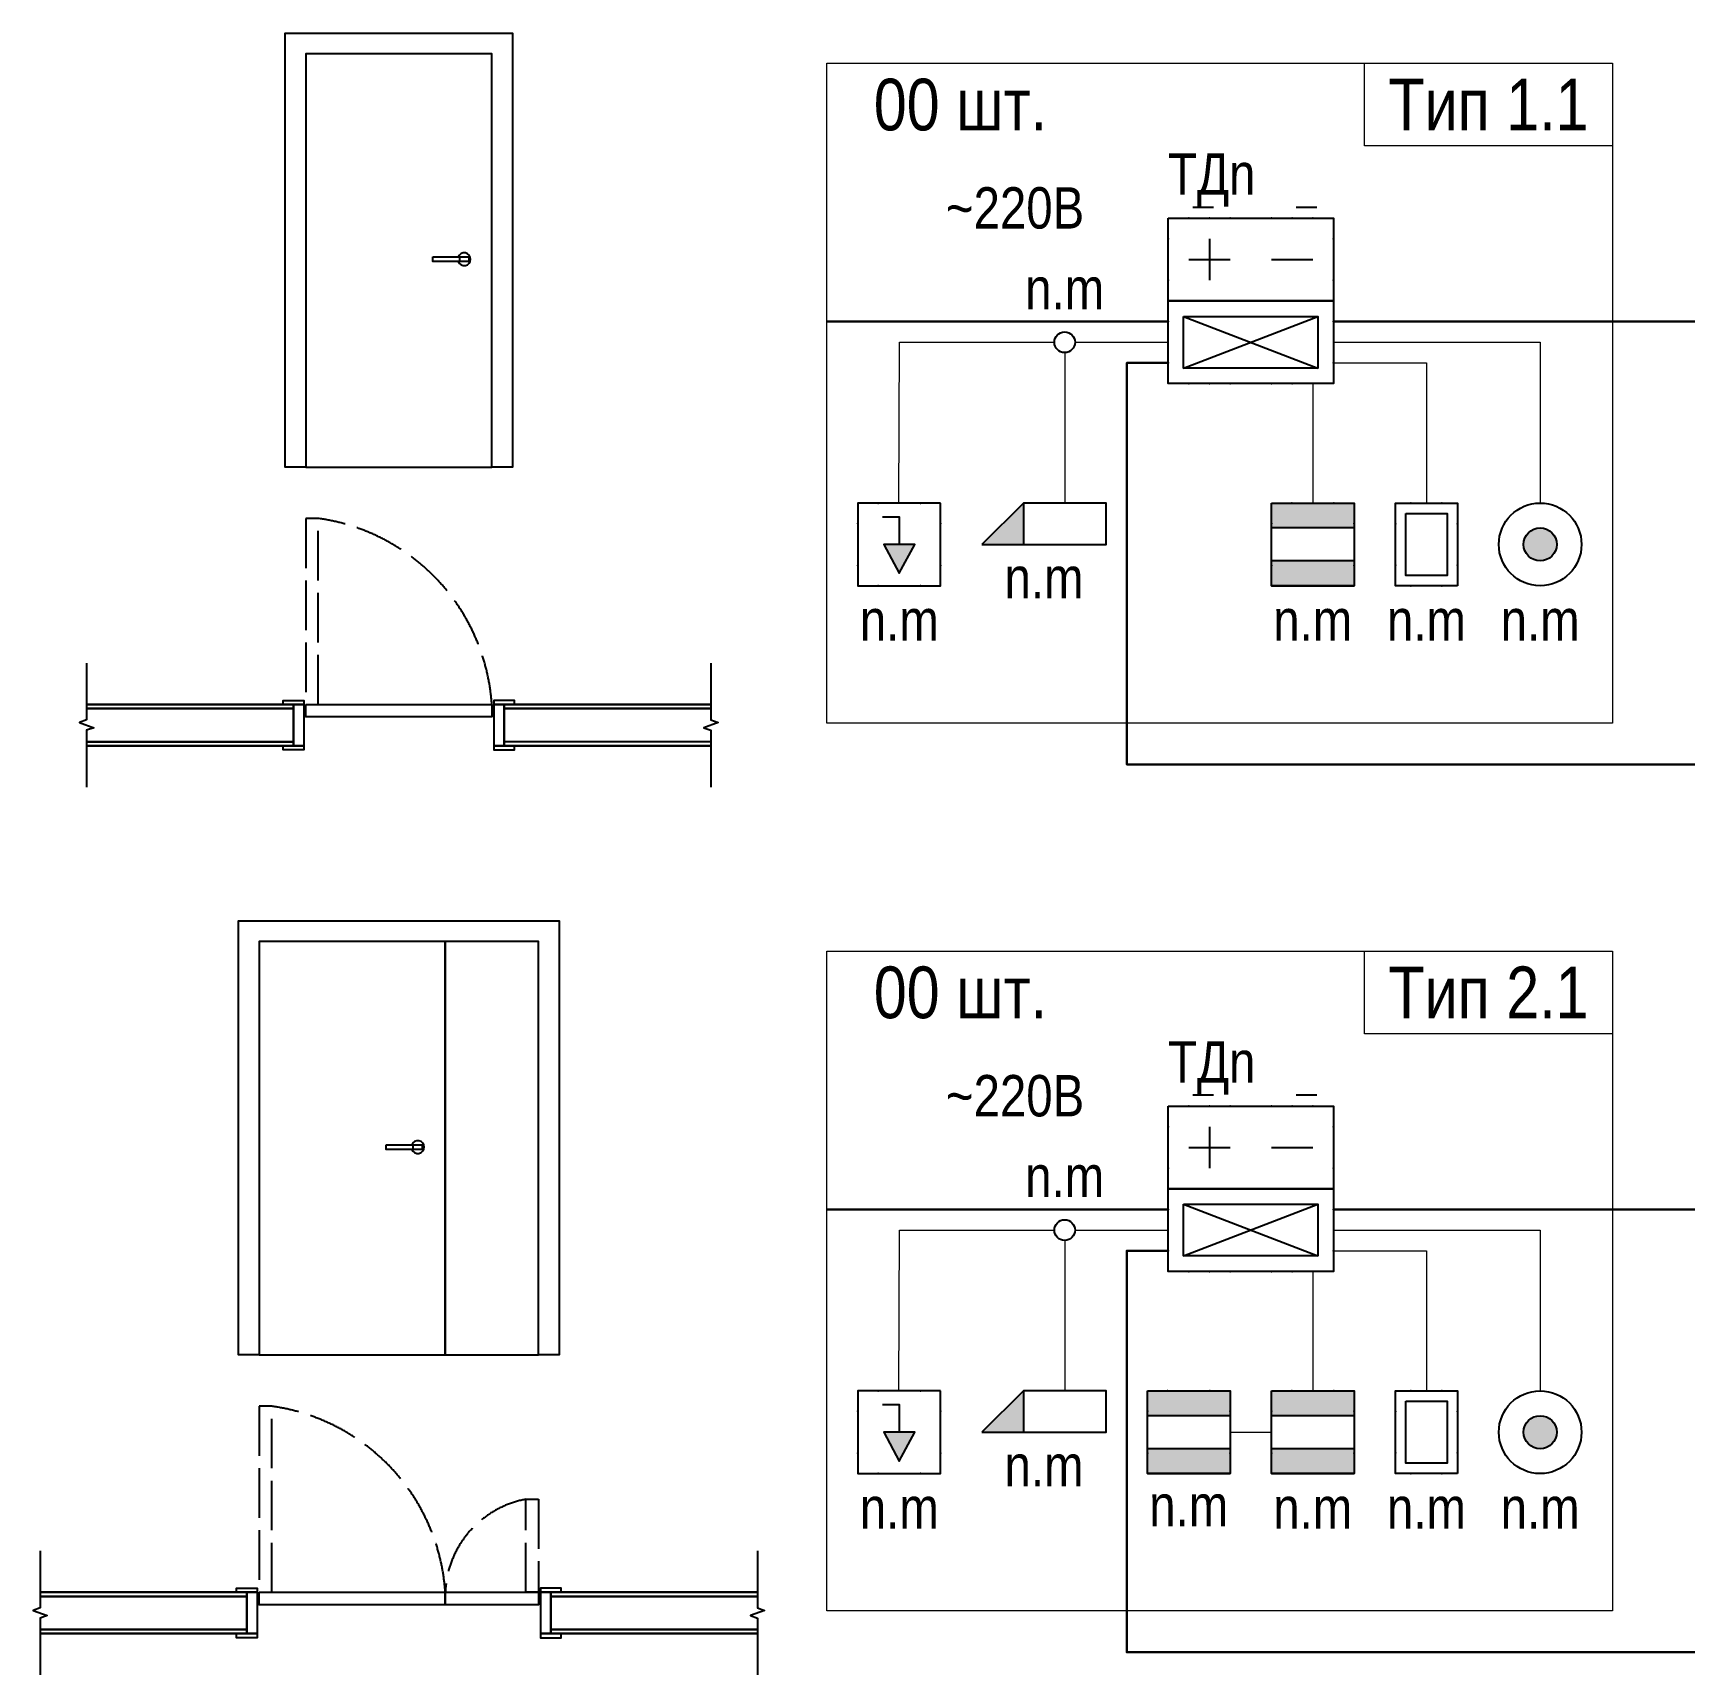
# Model space of a CAD drawing. Header units: millimetres. Extents: x -21000 to 351902, y -261781 to 19312.
# Drawn here: x 43342 to 51333, y -41392 to -33448 of the extents above; entities that cross this region are included whole.
import ezdxf
from ezdxf.enums import TextEntityAlignment as Align

# ---------------------------------------------------------------- set-up
doc = ezdxf.new("R2010")
doc.units = ezdxf.units.MM
doc.header["$MEASUREMENT"] = 0
doc.set_wipeout_variables(frame=1)
doc.linetypes.add('КАБЧЭ', pattern=[15, 12, -3])
for name, color, linetype in [('_АТ-Имя', 7, 'Continuous'), ('_АТ-Спецификация', 7, 'Continuous'), ('_БЛ-Заливка', 7, 'Continuous'), ('_БЛ-Маска', 250, 'Continuous'), ('_БЛ_Заливка', 7, 'Continuous'), ('_КД', 84, 'Continuous'), ('_ЭП', 14, 'Continuous')]:
    doc.layers.add(name, color=color, linetype=linetype)
doc.layers.add('_АТ-Примечания', color=250, linetype='Continuous', plot=False)
doc.layers.add('_Блоки', color=252, linetype='Continuous', lineweight=18)
doc.layers.add('_Текст', color=7, linetype='Continuous', lineweight=0)
doc.styles.add('ArialN-250', font='ARIALN.TTF', dxfattribs={"height": 250})
doc.styles.add('AT-Шрифт', font='ARIALN.TTF', dxfattribs={"height": 250})
doc.linetypes.add('_Л00', pattern='A,30,[1,Sht1.shx,S=1.1,R=0,X=0,Y=0],2.5', length=32.5)

# ---------------------------------------------------------------- blocks, each defined once
blk = doc.blocks.new('gh.f_door_900')
at = {"color": 250}
blk.add_lwpolyline([(-450, 0), (-550, 0), (-550, 2100), (550, 2100), (550, 0), (450, 0)], dxfattribs=at)
for points in [[(-450, 0), (450, 0), (450, 2000), (-450, 2000)], [(164, 1016.9), (338.2, 1016.9), (338.2, 994.3), (164, 994.3)], [(338.2, 994.3), (294.7, 994.3), (294.7, 1016.9), (338.2, 1016.9)]]:
    blk.add_lwpolyline(points, close=True, dxfattribs=at)
blk.add_arc((316.5, 1005.6), 30.9, 201.50826, 158.49174, dxfattribs=at)
blk = doc.blocks.new('gh.f_door_900-450')
at = {"color": 250}
blk.add_lwpolyline([(-675, 0), (-775, 0), (-775, 2100), (775, 2100), (775, 0), (675, 0)], dxfattribs=at)
for points in [[(-675, 0), (225, 0), (225, 2000), (-675, 2000)], [(225, 0), (675, 0), (675, 2000), (225, 2000)], [(-61, 1016.9), (113.2, 1016.9), (113.2, 994.3), (-61, 994.3)], [(113.2, 994.3), (69.7, 994.3), (69.7, 1016.9), (113.2, 1016.9)]]:
    blk.add_lwpolyline(points, close=True, dxfattribs=at)
blk.add_arc((91.5, 1005.6), 30.9, 201.50826, 158.49174, dxfattribs=at)
blk = doc.blocks.new('gh.t_door_900')
at = {"color": 251, "linetype": 'КАБЧЭ', "ltscale": 20}
blk.add_lwpolyline([(-390, 60), (-390, 960), (-450, 960), (-450, 60)], close=True, dxfattribs=at)
at = {"color": 250, "ltscale": 100}
for points in [[(-560, 60), (-560, 80), (-460, 80), (-460, -160), (-560, -160), (-560, -140), (-460, -140), (-510, -140), (-510, 60), (-460, 60), (-560, 60)], [(560, 60), (560, 80), (460, 80), (460, -160), (560, -160), (560, -140), (460, -140), (510, -140), (510, 60), (460, 60), (560, 60)]]:
    blk.add_lwpolyline(points, dxfattribs=at)
at = {"color": 250}
blk.add_lwpolyline([(-450, 60), (450, 60), (450, 0), (-450, 0)], close=True, dxfattribs=at)
at = {"color": 251, "linetype": 'КАБЧЭ', "ltscale": 20}
blk.add_arc((-522.2, -5.4), 974.4, 3.84805, 82.20208, dxfattribs=at)
blk = doc.blocks.new('gh.t_door_900-450')
at = {"color": 251, "linetype": 'КАБЧЭ', "ltscale": 20}
for points in [[(-615, 60), (-615, 960), (-675, 960), (-675, 60)], [(675, 510), (675, 60), (615, 60), (615, 510)]]:
    blk.add_lwpolyline(points, close=True, dxfattribs=at)
at = {"color": 250, "ltscale": 100}
for points in [[(-785, 60), (-785, 80), (-685, 80), (-685, -160), (-785, -160), (-785, -140), (-685, -140), (-735, -140), (-735, 60), (-685, 60), (-785, 60)], [(785, 60), (785, 80), (685, 80), (685, -160), (785, -160), (785, -140), (685, -140), (735, -140), (735, 60), (685, 60), (785, 60)]]:
    blk.add_lwpolyline(points, dxfattribs=at)
at = {"color": 250}
for points in [[(-675, 60), (225, 60), (225, 0), (-675, 0)], [(225, 60), (675, 60), (675, 0), (225, 0)]]:
    blk.add_lwpolyline(points, close=True, dxfattribs=at)
at = {"color": 251, "linetype": 'КАБЧЭ', "ltscale": 20}
for centre, radius, start, end in [((-747.2, -5.4), 974.4, 3.84805, 82.20208), ((700.8, 41.6), 476.2, 100.38348, 177.78775)]:
    blk.add_arc(centre, radius, start, end, dxfattribs=at)
blk = doc.blocks.new('РИП')
for p, q in [((1.191, 4.537), (2.191, 4.537)), ((6.191, 4.537), (7.191, 4.537))]:
    blk.add_line(p, q)
at = {"layer": '_АТ-Имя', "ltscale": 100, "style": 'AT-Шрифт'}
blk.add_attdef('NUMBER', text='', height=2, dxfattribs=at).set_placement((0, 4.537), align=Align.BOTTOM_LEFT)
at = {"layer": '_АТ-Примечания', "ltscale": 100, "style": 'AT-Шрифт', "flags": 1}
blk.add_attdef('COMMENT3', (0, -0.883), '', height=0.25, dxfattribs=at)
blk.add_wipeout([(0, 3.999), (8, 3.999), (7.999, -0.002), (0, 0)]).dxf.layer = '_БЛ-Маска'
at = {"color": 0, "linetype": 'ByBlock', "lineweight": -2}
for p, q in [((2.001, 2.999), (2.001, 0.999)), ((1.001, 1.999), (3.001, 1.999)), ((5.001, 1.999), (7.001, 1.999))]:
    blk.add_line(p, q, dxfattribs=at)
blk.add_lwpolyline([(0.001, 3.999), (8, 3.999), (8, -0.002), (0.001, -0.002)], close=True)
at = {"color": 0, "linetype": 'ByBlock', "lineweight": -2, "ltscale": 100}
for p in [(1, 3.999), (2, 3.999), (3, 3.999), (5, 3.999), (6, 3.999), (7, 3.999), (0, 2.999), (8, 2.999), (0, 0.999), (8, 0.999), (1, -0.001), (2, -0.001), (3, -0.001), (5, -0.001), (6, -0.001), (7, -0.001)]:
    blk.add_point(p, dxfattribs=at)
at = {"layer": '_АТ-Примечания', "ltscale": 100, "style": 'AT-Шрифт', "flags": 1}
for tag, p in [('ABBREVIATION', (0, 0.499)), ('COMMENT1', (0, 0.038)), ('COMMENT2', (0, -0.422))]:
    blk.add_attdef(tag, p, '', height=0.25, dxfattribs=at)
at = {"layer": '_АТ-Спецификация', "ltscale": 100, "style": 'AT-Шрифт', "flags": 1}
for tag, p in [('NUM', (0, 3.999)), ('DESCRIPTION', (0, 3.499)), ('NAME', (0, 2.999)), ('CODE', (0, 2.499)), ('MADEBY', (0, 1.999)), ('POSITION', (0, 1.499)), ('POSITION2', (0, 0.999))]:
    blk.add_attdef(tag, p, '', height=0.25, dxfattribs=at)
blk = doc.blocks.new('КД')
at = {"layer": '_АТ-Имя', "ltscale": 100, "style": 'AT-Шрифт'}
blk.add_attdef('NUMBER', text='', height=2, dxfattribs=at).set_placement((0, 4), align=Align.BOTTOM_LEFT)
at = {"layer": '_АТ-Примечания', "ltscale": 100, "style": 'AT-Шрифт', "flags": 1}
blk.add_attdef('COMMENT3', (0, -0.882), '', height=0.25, dxfattribs=at)
at = {"ltscale": 100}
blk.add_wipeout([(0, 0), (0, 4), (8, 4), (8, 0)], dxfattribs=at).dxf.layer = '_БЛ-Маска'
blk.add_lwpolyline([(0, 4), (8, 4), (8, 0), (0, 0)], close=True, dxfattribs=at)
at = {"color": 0, "linetype": 'ByBlock', "lineweight": -2, "ltscale": 100}
blk.add_lwpolyline([(0.75, 3.25), (7.25, 3.25), (7.25, 0.75), (0.75, 0.75)], close=True, dxfattribs=at)
for points in [[(0.75, 0.75), (7.25, 3.25)], [(0.75, 3.25), (7.25, 0.75)]]:
    blk.add_lwpolyline(points, dxfattribs=at)
for p in [(1, 4), (2, 4), (3, 4), (5, 4), (6, 4), (7, 4), (0, 3), (8, 3), (0, 1), (8, 1), (1, 0), (2, 0), (3, 0), (5, 0), (6, 0), (7, 0)]:
    blk.add_point(p, dxfattribs=at)
at = {"layer": '_АТ-Примечания', "ltscale": 100, "style": 'AT-Шрифт', "flags": 1}
for tag, p in [('ABBREVIATION', (0, 0.5)), ('COMMENT1', (0, 0.039)), ('COMMENT2', (0, -0.421))]:
    blk.add_attdef(tag, p, '', height=0.25, dxfattribs=at)
at = {"layer": '_АТ-Спецификация', "ltscale": 100, "style": 'AT-Шрифт', "flags": 1}
for tag, p in [('NUM', (0, 4)), ('DESCRIPTION', (0, 3.5)), ('NAME', (0, 3)), ('CODE', (0, 2.5)), ('MADEBY', (0, 2)), ('POSITION', (0, 1.5)), ('POSITION2', (0, 1))]:
    blk.add_attdef(tag, p, '', height=0.25, dxfattribs=at)
blk = doc.blocks.new('КСкд')
at = {"layer": '_АТ-Имя', "ltscale": 100, "style": 'AT-Шрифт'}
blk.add_attdef('NUMBER', text='', height=2, dxfattribs=at).set_placement((0, 0.5, 0), align=Align.BOTTOM_CENTER)
at = {"layer": '_АТ-Примечания', "ltscale": 100, "style": 'AT-Шрифт', "flags": 1}
for tag, p in [('ABBREVIATION', (0, -3.5, 0)), ('COMMENT1', (0, -3.961, 0)), ('COMMENT2', (0, -4.421, 0)), ('COMMENT3', (0, -4.882, 0))]:
    blk.add_attdef(tag, p, '', height=0.25, dxfattribs=at)
at = {"layer": '_АТ-Спецификация', "ltscale": 100, "style": 'AT-Шрифт', "flags": 1}
for tag, p in [('NUM', (0, 0, 0)), ('DESCRIPTION', (0, -0.5, 0)), ('NAME', (0, -1, 0)), ('CODE', (0, -1.5, 0)), ('MADEBY', (0, -2, 0)), ('POSITION', (0, -2.5, 0)), ('POSITION2', (0, -3, 0))]:
    blk.add_attdef(tag, p, '', height=0.25, dxfattribs=at)
blk.add_wipeout([(0.5, 0), (0.499, -0.031), (0.496, -0.063), (0.491, -0.094), (0.484, -0.124), (0.476, -0.155), (0.465, -0.184), (0.452, -0.213), (0.438, -0.241), (0.422, -0.268), (0.405, -0.294), (0.385, -0.319), (0.364, -0.342), (0.342, -0.364), (0.319, -0.385), (0.294, -0.405), (0.268, -0.422), (0.241, -0.438), (0.213, -0.452), (0.184, -0.465), (0.155, -0.476), (0.124, -0.484), (0.094, -0.491), (0.063, -0.496), (0.031, -0.499), (0, -0.5), (-0.031, -0.499), (-0.063, -0.496), (-0.094, -0.491), (-0.124, -0.484), (-0.155, -0.476), (-0.184, -0.465), (-0.213, -0.452), (-0.241, -0.438), (-0.268, -0.422), (-0.294, -0.405), (-0.319, -0.385), (-0.342, -0.364), (-0.364, -0.342), (-0.385, -0.319), (-0.405, -0.294), (-0.422, -0.268), (-0.438, -0.241), (-0.452, -0.213), (-0.465, -0.184), (-0.476, -0.155), (-0.484, -0.124), (-0.491, -0.094), (-0.496, -0.063), (-0.499, -0.031), (-0.5, 0), (-0.499, 0.031), (-0.496, 0.063), (-0.491, 0.094), (-0.484, 0.124), (-0.476, 0.155), (-0.465, 0.184), (-0.452, 0.213), (-0.438, 0.241), (-0.422, 0.268), (-0.405, 0.294), (-0.385, 0.319), (-0.364, 0.342), (-0.342, 0.364), (-0.319, 0.385), (-0.294, 0.405), (-0.268, 0.422), (-0.241, 0.438), (-0.213, 0.452), (-0.184, 0.465), (-0.155, 0.476), (-0.124, 0.484), (-0.094, 0.491), (-0.063, 0.496), (-0.031, 0.499), (0, 0.5), (0.031, 0.499), (0.063, 0.496), (0.094, 0.491), (0.124, 0.484), (0.155, 0.476), (0.184, 0.465), (0.213, 0.452), (0.241, 0.438), (0.268, 0.422), (0.294, 0.405), (0.319, 0.385), (0.342, 0.364), (0.364, 0.342), (0.385, 0.319), (0.405, 0.294), (0.422, 0.268), (0.438, 0.241), (0.452, 0.213), (0.465, 0.184), (0.476, 0.155), (0.484, 0.124), (0.491, 0.094), (0.496, 0.063), (0.499, 0.031)]).dxf.layer = '_БЛ-Маска'
blk.add_circle((0, 0), 0.5)
blk = doc.blocks.new('ДК')
at = {"layer": '_АТ-Имя', "ltscale": 100, "style": 'AT-Шрифт'}
blk.add_attdef('NUMBER', text='', height=2, dxfattribs=at).set_placement((0, 2), align=Align.BOTTOM_CENTER)
at = {"layer": '_АТ-Примечания', "ltscale": 100, "style": 'AT-Шрифт', "flags": 1}
blk.add_attdef('COMMENT3', (-2, -2.882), '', height=0.25, dxfattribs=at)
blk.add_wipeout([(-2, 2), (2, 2), (2, -2), (-2, -2)]).dxf.layer = '_БЛ-Маска'
at = {"layer": '_БЛ-Заливка', "linetype": 'ByBlock', "lineweight": -2, "ltscale": 100}
h = blk.add_hatch(color=84, dxfattribs=at)
h.paths.add_polyline_path([(2, 2), (-2, 2), (-2, 0.8), (2, 0.8)])
h.paths.add_polyline_path([(2, -0.8), (-2, -0.8), (-2, -2), (2, -2)])
at = {"color": 0, "linetype": 'ByBlock', "lineweight": -2, "ltscale": 100}
for p, q in [((2, 0.8), (-2, 0.8)), ((2, -0.8), (-2, -0.8))]:
    blk.add_line(p, q, dxfattribs=at)
at = {"color": 0, "linetype": 'ByBlock', "lineweight": -2}
blk.add_line((-2, -2), (2, -2), dxfattribs=at)
blk.add_lwpolyline([(-2, 2), (2, 2), (2, -2), (-2, -2)], close=True)
at = {"ltscale": 100}
for p in [(-1.02, 2), (1.02, 2), (-2, 1.014), (2, 1.014), (-2, -1.014), (2, -1.014), (-1.02, -2), (1.02, -2)]:
    blk.add_point(p, dxfattribs=at)
at = {"layer": '_АТ-Примечания', "ltscale": 100, "style": 'AT-Шрифт', "flags": 1}
for tag, p in [('ABBREVIATION', (-2, -1.5)), ('COMMENT1', (-2, -1.961)), ('COMMENT2', (-2, -2.421))]:
    blk.add_attdef(tag, p, '', height=0.25, dxfattribs=at)
at = {"layer": '_АТ-Спецификация', "ltscale": 100, "style": 'AT-Шрифт', "flags": 1}
for tag, p in [('NUM', (-2, 2)), ('DESCRIPTION', (-2, 1.5)), ('NAME', (-2, 1)), ('CODE', (-2, 0.5)), ('MADEBY', (-2, 0)), ('POSITION', (-2, -0.5)), ('POSITION2', (-2, -1))]:
    blk.add_attdef(tag, p, '', height=0.25, dxfattribs=at)
blk = doc.blocks.new('СЧ')
at = {"layer": '_АТ-Имя', "ltscale": 100, "style": 'AT-Шрифт'}
blk.add_attdef('NUMBER', text='', height=2, dxfattribs=at).set_placement((0, 2), align=Align.BOTTOM_CENTER)
at = {"layer": '_АТ-Примечания', "ltscale": 100, "style": 'AT-Шрифт', "flags": 1}
blk.add_attdef('COMMENT3', (-1.5, -2.882), '', height=0.25, dxfattribs=at)
blk.add_wipeout([(-1.5, 2), (1.5, 2), (1.5, -2), (-1.5, -2)]).dxf.layer = '_БЛ-Маска'
at = {"color": 0, "linetype": 'ByBlock', "lineweight": -2, "ltscale": 100}
blk.add_lwpolyline([(-1, 1.5), (1, 1.5), (1, -1.5), (-1, -1.5)], close=True, dxfattribs=at)
for p in [(-0.75, 2), (0.75, 2), (-1.5, 1), (1.5, 1), (-1.5, -1), (1.5, -1), (-0.75, -2), (0.75, -2)]:
    blk.add_point(p, dxfattribs=at)
at = {"layer": '_БЛ-Маска', "color": 0, "linetype": 'ByBlock', "lineweight": -2, "ltscale": 100}
blk.add_lwpolyline([(1.5, -2), (-1.5, -2), (-1.5, 2), (1.5, 2)], close=True, dxfattribs=at)
at = {"layer": '_АТ-Примечания', "ltscale": 100, "style": 'AT-Шрифт', "flags": 1}
for tag, p in [('ABBREVIATION', (-1.5, -1.5)), ('COMMENT1', (-1.5, -1.961)), ('COMMENT2', (-1.5, -2.421))]:
    blk.add_attdef(tag, p, '', height=0.25, dxfattribs=at)
at = {"layer": '_АТ-Спецификация', "ltscale": 100, "style": 'AT-Шрифт', "flags": 1}
for tag, p in [('NUM', (-1.5, 2)), ('DESCRIPTION', (-1.5, 1.5)), ('NAME', (-1.5, 1)), ('CODE', (-1.5, 0.5)), ('MADEBY', (-1.5, 0)), ('POSITION', (-1.5, -0.5)), ('POSITION2', (-1.5, -1))]:
    blk.add_attdef(tag, p, '', height=0.25, dxfattribs=at)
blk = doc.blocks.new('АКВ')
at = {"layer": '_АТ-Имя', "ltscale": 100, "style": 'AT-Шрифт'}
blk.add_attdef('NUMBER', text='', height=2, dxfattribs=at).set_placement((0, 2), align=Align.BOTTOM_CENTER)
at = {"layer": '_АТ-Примечания', "ltscale": 100, "style": 'AT-Шрифт', "flags": 1}
blk.add_attdef('COMMENT3', (-2, -2.882), '', height=0.25, dxfattribs=at)
at = {"lineweight": 0}
blk.add_wipeout([(-2, -2), (-2, 2), (2, 2), (2, -2)], dxfattribs=at).dxf.layer = '_БЛ-Маска'
at = {"layer": '_БЛ-Заливка'}
h = blk.add_hatch(color=84, dxfattribs=at)
h.dxf.hatch_style = 1
h.paths.add_polyline_path([(0.75, 0), (0, 0), (-0.75, 0), (0, -1.394)])
blk.add_lwpolyline([(2, 2), (-2, 2), (-2, -2), (2, -2)], close=True)
blk.add_lwpolyline([(-0.814, 1.336), (0, 1.336), (0, 0), (-0.75, 0), (0, -1.394), (0.75, 0), (0, 0)])
at = {"ltscale": 100}
for p in [(-1.02, 2), (1.02, 2), (-2, 1.014), (2, 1.014), (-2, -1.014), (2, -1.014), (-1.02, -2), (1.02, -2)]:
    blk.add_point(p, dxfattribs=at)
at = {"layer": '_АТ-Примечания', "ltscale": 100, "style": 'AT-Шрифт', "flags": 1}
for tag, p in [('ABBREVIATION', (-2, -1.5)), ('COMMENT1', (-2, -1.961)), ('COMMENT2', (-2, -2.421))]:
    blk.add_attdef(tag, p, '', height=0.25, dxfattribs=at)
at = {"layer": '_АТ-Спецификация', "ltscale": 100, "style": 'AT-Шрифт', "flags": 1}
for tag, p in [('NUM', (-2, 2)), ('DESCRIPTION', (-2, 1.5)), ('NAME', (-2, 1)), ('CODE', (-2, 0.5)), ('MADEBY', (-2, 0)), ('POSITION', (-2, -0.5)), ('POSITION2', (-2, -1))]:
    blk.add_attdef(tag, p, '', height=0.25, dxfattribs=at)
blk = doc.blocks.new('ЭМ')
at = {"layer": '_АТ-Имя', "ltscale": 100, "style": 'AT-Шрифт'}
blk.add_attdef('NUMBER', text='', height=2, dxfattribs=at).set_placement((-1, 1), align=Align.BOTTOM_CENTER)
at = {"layer": '_АТ-Примечания', "ltscale": 100, "style": 'AT-Шрифт', "flags": 1}
for tag, p in [('ABBREVIATION', (-2, -2.5)), ('COMMENT1', (-2, -2.961)), ('COMMENT2', (-2, -3.421)), ('COMMENT3', (-2, -3.882))]:
    blk.add_attdef(tag, p, '', height=0.25, dxfattribs=at)
at = {"layer": '_АТ-Спецификация', "ltscale": 100, "style": 'AT-Шрифт', "flags": 1}
blk.add_attdef('POSITION2', (-2, -2), '', height=0.25, dxfattribs=at)
blk.add_wipeout([(-2, -1), (-2, 1), (2, 1), (2, -1)]).dxf.layer = '_БЛ-Маска'
at = {"layer": '_БЛ_Заливка', "ltscale": 100}
blk.add_hatch(color=84, dxfattribs=at).paths.add_polyline_path([(-2, 1), (-4, -1), (-2, -1)])
at = {"ltscale": 100}
for points in [[(-4, -1), (2, -1), (2, 1), (-2, 1), (-4, -1)], [(-2, 1), (-2, -1)]]:
    blk.add_lwpolyline(points, dxfattribs=at)
at = {"layer": '_АТ-Спецификация', "ltscale": 100, "style": 'AT-Шрифт', "flags": 1}
for tag, p in [('NUM', (-2, 1)), ('DESCRIPTION', (-2, 0.5)), ('NAME', (-2, 0)), ('CODE', (-2, -0.5)), ('MADEBY', (-2, -1)), ('POSITION', (-2, -1.5))]:
    blk.add_attdef(tag, p, '', height=0.25, dxfattribs=at)
blk = doc.blocks.new('КВ')
at = {"layer": '_АТ-Имя', "ltscale": 100, "style": 'AT-Шрифт'}
blk.add_attdef('NUMBER', text='', height=2, dxfattribs=at).set_placement((0, 2), align=Align.BOTTOM_CENTER)
at = {"layer": '_АТ-Примечания', "ltscale": 100, "style": 'AT-Шрифт', "flags": 1}
blk.add_attdef('COMMENT3', (0, -2.882), '', height=0.25, dxfattribs=at)
blk.add_wipeout([(2, 0), (1.999, -0.063), (1.996, -0.126), (1.991, -0.188), (1.984, -0.251), (1.975, -0.313), (1.965, -0.375), (1.952, -0.436), (1.937, -0.497), (1.921, -0.558), (1.902, -0.618), (1.882, -0.677), (1.86, -0.736), (1.836, -0.794), (1.81, -0.852), (1.782, -0.908), (1.753, -0.964), (1.721, -1.018), (1.689, -1.072), (1.654, -1.124), (1.618, -1.176), (1.58, -1.226), (1.541, -1.275), (1.5, -1.323), (1.458, -1.369), (1.414, -1.414), (1.369, -1.458), (1.323, -1.5), (1.275, -1.541), (1.226, -1.58), (1.176, -1.618), (1.124, -1.654), (1.072, -1.689), (1.018, -1.721), (0.964, -1.753), (0.908, -1.782), (0.852, -1.81), (0.794, -1.836), (0.736, -1.86), (0.677, -1.882), (0.618, -1.902), (0.558, -1.921), (0.497, -1.937), (0.436, -1.952), (0.375, -1.965), (0.313, -1.975), (0.251, -1.984), (0.188, -1.991), (0.126, -1.996), (0.063, -1.999), (0, -2), (-0.063, -1.999), (-0.126, -1.996), (-0.188, -1.991), (-0.251, -1.984), (-0.313, -1.975), (-0.375, -1.965), (-0.436, -1.952), (-0.497, -1.937), (-0.558, -1.921), (-0.618, -1.902), (-0.677, -1.882), (-0.736, -1.86), (-0.794, -1.836), (-0.852, -1.81), (-0.908, -1.782), (-0.964, -1.753), (-1.018, -1.721), (-1.072, -1.689), (-1.124, -1.654), (-1.176, -1.618), (-1.226, -1.58), (-1.275, -1.541), (-1.323, -1.5), (-1.369, -1.458), (-1.414, -1.414), (-1.458, -1.369), (-1.5, -1.323), (-1.541, -1.275), (-1.58, -1.226), (-1.618, -1.176), (-1.654, -1.124), (-1.689, -1.072), (-1.721, -1.018), (-1.753, -0.964), (-1.782, -0.908), (-1.81, -0.852), (-1.836, -0.794), (-1.86, -0.736), (-1.882, -0.677), (-1.902, -0.618), (-1.921, -0.558), (-1.937, -0.497), (-1.952, -0.436), (-1.965, -0.375), (-1.975, -0.313), (-1.984, -0.251), (-1.991, -0.188), (-1.996, -0.126), (-1.999, -0.063), (-2, 0), (-1.999, 0.063), (-1.996, 0.126), (-1.991, 0.188), (-1.984, 0.251), (-1.975, 0.313), (-1.965, 0.375), (-1.952, 0.436), (-1.937, 0.497), (-1.921, 0.558), (-1.902, 0.618), (-1.882, 0.677), (-1.86, 0.736), (-1.836, 0.794), (-1.81, 0.852), (-1.782, 0.908), (-1.753, 0.964), (-1.721, 1.018), (-1.689, 1.072), (-1.654, 1.124), (-1.618, 1.176), (-1.58, 1.226), (-1.541, 1.275), (-1.5, 1.323), (-1.458, 1.369), (-1.414, 1.414), (-1.369, 1.458), (-1.323, 1.5), (-1.275, 1.541), (-1.226, 1.58), (-1.176, 1.618), (-1.124, 1.654), (-1.072, 1.689), (-1.018, 1.721), (-0.964, 1.753), (-0.908, 1.782), (-0.852, 1.81), (-0.794, 1.836), (-0.736, 1.86), (-0.677, 1.882), (-0.618, 1.902), (-0.558, 1.921), (-0.497, 1.937), (-0.436, 1.952), (-0.375, 1.965), (-0.313, 1.975), (-0.251, 1.984), (-0.188, 1.991), (-0.126, 1.996), (-0.063, 1.999), (0, 2), (0.063, 1.999), (0.126, 1.996), (0.188, 1.991), (0.251, 1.984), (0.313, 1.975), (0.375, 1.965), (0.436, 1.952), (0.497, 1.937), (0.558, 1.921), (0.618, 1.902), (0.677, 1.882), (0.736, 1.86), (0.794, 1.836), (0.852, 1.81), (0.908, 1.782), (0.964, 1.753), (1.018, 1.721), (1.072, 1.689), (1.124, 1.654), (1.176, 1.618), (1.226, 1.58), (1.275, 1.541), (1.323, 1.5), (1.369, 1.458), (1.414, 1.414), (1.458, 1.369), (1.5, 1.323), (1.541, 1.275), (1.58, 1.226), (1.618, 1.176), (1.654, 1.124), (1.689, 1.072), (1.721, 1.018), (1.753, 0.964), (1.782, 0.908), (1.81, 0.852), (1.836, 0.794), (1.86, 0.736), (1.882, 0.677), (1.902, 0.618), (1.921, 0.558), (1.937, 0.497), (1.952, 0.436), (1.965, 0.375), (1.975, 0.313), (1.984, 0.251), (1.991, 0.188), (1.996, 0.126), (1.999, 0.063)]).dxf.layer = '_БЛ-Маска'
at = {"layer": '_БЛ-Заливка', "linetype": 'ByBlock', "lineweight": -2, "ltscale": 100}
blk.add_hatch(color=84, dxfattribs=at).paths.add_polyline_path([(0.8, 0, 1), (-0.8, 0, 1)])
blk.add_circle((0, 0), 2)
at = {"color": 0, "linetype": 'ByBlock', "lineweight": -2, "ltscale": 100}
blk.add_circle((0, 0), 0.8, dxfattribs=at)
at = {"layer": '_АТ-Примечания', "ltscale": 100, "style": 'AT-Шрифт', "flags": 1}
for tag, p in [('ABBREVIATION', (0, -1.5)), ('COMMENT1', (0, -1.961)), ('COMMENT2', (0, -2.421))]:
    blk.add_attdef(tag, p, '', height=0.25, dxfattribs=at)
at = {"layer": '_АТ-Спецификация', "ltscale": 100, "style": 'AT-Шрифт', "flags": 1}
for tag, p in [('NUM', (0, 2)), ('DESCRIPTION', (0, 1.5)), ('NAME', (0, 1)), ('CODE', (0, 0.5)), ('MADEBY', (0, 0)), ('POSITION', (0, -0.5)), ('POSITION2', (0, -1))]:
    blk.add_attdef(tag, p, '', height=0.25, dxfattribs=at)

msp = doc.modelspace()

# ---------------------------------------------------------------- linework, layer by layer
at = {"color": 250, "lineweight": 30, "ltscale": 100}
for p, q in [((43601.2, -36696.8), (44601.2, -36696.8)), ((43601.2, -36716.8), (44601.2, -36716.8)), ((44601.2, -36696.8), (44601.2, -36896.8)), ((46621.2, -36696.8), (45621.2, -36696.8)), ((45621.2, -36696.8), (45621.2, -36896.8)), ((46621.2, -36716.8), (45621.2, -36716.7)), ((43601.2, -36876.8), (44601.2, -36876.8)), ((43601.2, -36896.8), (44601.2, -36896.8)), ((46621.2, -36876.8), (45621.2, -36876.6)), ((46621.2, -36896.8), (45621.2, -36896.8)), ((43376.2, -40992), (44376.2, -40992)), ((44376.2, -40991.6), (44376.2, -41191.6)), ((46846.2, -40992), (45846.2, -40992)), ((45846.2, -40992), (45846.2, -41192)), ((43376.2, -41012), (44376.2, -41012)), ((46846.2, -41012), (45846.2, -41011.9)), ((43376.2, -41172), (44376.2, -41172)), ((43376.2, -41192), (44376.2, -41192)), ((46846.2, -41172), (45846.2, -41171.8)), ((46846.2, -41192), (45846.2, -41192))]:
    msp.add_line(p, q, dxfattribs=at)
at = {"color": 204, "linetype": 'Continuous', "lineweight": 30}
for points in [[(48832.2, -34844.6), (47182.2, -34844.6)], [(51382.2, -34844.6), (49632.2, -34844.6)], [(48832.2, -39139.8), (47182.2, -39139.8)], [(51382.2, -39139.8), (49632.2, -39139.8)]]:
    msp.add_lwpolyline(points, dxfattribs=at)
at = {"color": 12, "linetype": '_Л00', "lineweight": 15, "ltscale": 100}
for points in [[(48382.2, -34944.6), (48832.2, -34944.6)], [(48382.2, -39239.8), (48832.2, -39239.8)]]:
    msp.add_lwpolyline(points, dxfattribs=at)
at = {"color": 7, "linetype": 'Continuous', "ltscale": 100}
for points in [[(43601.2, -36496.8), (43601.2, -36771.8), (43566.9, -36784.3), (43635.6, -36809.3), (43601.2, -36821.8), (43601.2, -37096.8)], [(46621.2, -36496.8), (46621.2, -36771.8), (46655.6, -36784.3), (46586.9, -36809.3), (46621.2, -36821.8), (46621.2, -37096.8)], [(43376.2, -40792), (43376.2, -41067), (43341.9, -41079.5), (43410.6, -41104.5), (43376.2, -41117), (43376.2, -41392)], [(46846.2, -40792), (46846.2, -41067), (46880.6, -41079.5), (46811.9, -41104.5), (46846.2, -41117), (46846.2, -41392)]]:
    msp.add_lwpolyline(points, dxfattribs=at)
at = {"layer": '_Блоки', "color": 252, "lineweight": 15, "ltscale": 50}
for points in [[(49782.2, -33594.4), (50982.2, -33594.4), (50982.2, -33994.4), (49782.2, -33994.4)], [(49782.2, -37889.6), (50982.2, -37889.6), (50982.2, -38289.6), (49782.2, -38289.6)]]:
    msp.add_lwpolyline(points, close=True, dxfattribs=at)

# ---------------------------------------------------------------- block references
for name, p in [('gh.f_door_900', (45111.2, -35548.4)), ('gh.t_door_900', (45111.2, -36756.8)), ('gh.f_door_900-450', (45111.2, -39843.6)), ('gh.t_door_900-450', (45111.2, -41052))]:
    msp.add_blockref(name, p)
at = {"layer": '_ЭП', "xscale": 100, "yscale": 100, "zscale": 0.1}
for p in [(48832.2, -34744.3), (48832.2, -39039.5)]:
    msp.add_blockref('РИП', p, dxfattribs=at)

# ---------------------------------------------------------------- texts
at = {"layer": '_Текст', "color": 2, "style": 'ArialN-250'}
for p in [(47828.1, -33794.4), (47828.1, -38089.6)]:
    msp.add_text('00 шт.', height=250, dxfattribs=at).set_placement(p, align=Align.MIDDLE_CENTER)
at = {"layer": '_Текст', "style": 'ArialN-250'}
for s, p in [('Тип 1.1', (50382.2, -33794.4)), ('Тип 2.1', (50382.2, -38089.6))]:
    msp.add_text(s, height=250, dxfattribs=at).set_placement(p, align=Align.MIDDLE_CENTER)
at = {"layer": '_Текст', "style": 'AT-Шрифт'}
for p in [(47757.8, -34394.4), (47757.8, -38689.6)]:
    msp.add_text('~220В', height=200, dxfattribs=at).set_placement(p)

# ---------------------------------------------------------------- next in the draw order: block references
at = {"layer": '_КД'}
ref = msp.add_blockref('КД', (48832.2, -35144.6), dxfattribs=dict(at, xscale=100, yscale=100, zscale=0.1))
ref.add_attrib('NUMBER', 'ТДn', dxfattribs={"layer": '_АТ-Имя', "ltscale": 100, "height": 200, "style": 'AT-Шрифт'}).set_placement((48832.2, -34290.6), align=Align.BOTTOM_LEFT)
ref = msp.add_blockref('КД', (48832.2, -39439.8), dxfattribs=dict(at, xscale=100, yscale=100, zscale=0.1))
ref.add_attrib('NUMBER', 'ТДn', dxfattribs={"layer": '_АТ-Имя', "ltscale": 100, "height": 200, "style": 'AT-Шрифт'}).set_placement((48832.2, -38585.8), align=Align.BOTTOM_LEFT)

# ---------------------------------------------------------------- next in the draw order: linework, layer by layer
at = {"color": 250, "linetype": 'Continuous', "lineweight": 30}
for points in [[(48832.2, -34444.3, 0.0352, 121.4, 0), (48552.5, -34444.5, 0, 0, 0), (47810.4, -34444.3, 0, 0, 0)], [(48832.2, -38739.5, 0.0352, 121.4, 0), (48552.5, -38739.6, 0, 0, 0), (47810.4, -38739.5, 0, 0, 0)]]:
    msp.add_lwpolyline(points, format="xyseb", dxfattribs=at)
at = {"color": 84, "linetype": '_Л00', "lineweight": 30, "ltscale": 100}
for points in [[(48832.2, -35044.6), (48632.2, -35044.6), (48632.2, -36986.6), (52832.2, -36986.6), (52832.2, -34994.6)], [(48832.2, -39339.8), (48632.2, -39339.8), (48632.2, -41281.8), (52832.2, -41281.8), (52832.2, -39289.8)]]:
    msp.add_lwpolyline(points, dxfattribs=at)
at = {"color": 5, "linetype": 'Continuous', "lineweight": 15, "ltscale": 100}
for points in [[(49632.2, -34944.6), (50632.2, -34944.6), (50632.2, -35722.4)], [(49632.2, -39239.8), (50632.2, -39239.8), (50632.2, -40017.6)]]:
    msp.add_lwpolyline(points, dxfattribs=at)
at = {"color": 84, "linetype": 'Continuous', "lineweight": 15, "ltscale": 100}
for points in [[(49632.2, -35044.6), (50082.2, -35044.6), (50082.2, -35722.4)], [(49632.2, -39339.8), (50082.2, -39339.8), (50082.2, -40017.6)]]:
    msp.add_lwpolyline(points, dxfattribs=at)
at = {"color": 190, "linetype": 'Continuous', "lineweight": 15}
for points in [[(49532.2, -35144.6), (49532.2, -35722.4)], [(49532.2, -39439.8), (49532.2, -40017.6)]]:
    msp.add_lwpolyline(points, dxfattribs=at)
at = {"layer": '_Блоки', "color": 252, "lineweight": 15, "ltscale": 50}
for points in [[(47182.2, -33594.4), (50982.2, -33594.4), (50982.2, -36786.6), (47182.2, -36786.6)], [(47182.2, -37889.6), (50982.2, -37889.6), (50982.2, -41081.8), (47182.2, -41081.8)]]:
    msp.add_lwpolyline(points, close=True, dxfattribs=at)

# ---------------------------------------------------------------- next in the draw order: block references
at = {"layer": '_КД', "ltscale": 100}
ref = msp.add_blockref('КСкд', (48332.2, -34944.6), dxfattribs=dict(at, xscale=100, yscale=100, zscale=100))
ref.add_attrib('NUMBER', 'n.m', dxfattribs={"layer": '_АТ-Имя', "ltscale": 100, "height": 200, "style": 'AT-Шрифт'}).set_placement((48332.2, -34844.6), align=Align.BOTTOM_CENTER)
at = {"layer": '_КД'}
ref = msp.add_blockref('ДК', (49532.2, -35922.4), dxfattribs=dict(at, xscale=100, yscale=100, zscale=0.1))
ref.add_attrib('NUMBER', 'n.m', dxfattribs={"layer": '_АТ-Имя', "ltscale": 100, "height": 200, "style": 'AT-Шрифт'}).set_placement((49532.2, -36448.7), align=Align.BOTTOM_CENTER)
ref = msp.add_blockref('СЧ', (50082.2, -35922.4), dxfattribs=dict(at, xscale=100, yscale=100, zscale=0.1))
ref.add_attrib('NUMBER', 'n.m', dxfattribs={"layer": '_АТ-Имя', "ltscale": 100, "height": 200, "style": 'AT-Шрифт'}).set_placement((50082.2, -36448.5), align=Align.BOTTOM_CENTER)
ref = msp.add_blockref('КВ', (50632.2, -35922.4), dxfattribs=dict(at, xscale=100, yscale=100, zscale=0.1))
ref.add_attrib('NUMBER', 'n.m', dxfattribs={"layer": '_АТ-Имя', "ltscale": 100, "height": 200, "style": 'AT-Шрифт'}).set_placement((50632.2, -36448.5), align=Align.BOTTOM_CENTER)
at = {"layer": '_КД', "ltscale": 100}
ref = msp.add_blockref('КСкд', (48332.2, -39239.8), dxfattribs=dict(at, xscale=100, yscale=100, zscale=100))
ref.add_attrib('NUMBER', 'n.m', dxfattribs={"layer": '_АТ-Имя', "ltscale": 100, "height": 200, "style": 'AT-Шрифт'}).set_placement((48332.2, -39139.8), align=Align.BOTTOM_CENTER)
at = {"layer": '_КД'}
ref = msp.add_blockref('ДК', (48932.2, -40217.6), dxfattribs=dict(at, xscale=100, yscale=100, zscale=0.1))
ref.add_attrib('NUMBER', 'n.m', dxfattribs={"layer": '_АТ-Имя', "ltscale": 100, "height": 200, "style": 'AT-Шрифт'}).set_placement((48932.2, -40732.2), align=Align.BOTTOM_CENTER)
ref = msp.add_blockref('ДК', (49532.2, -40217.6), dxfattribs=dict(at, xscale=100, yscale=100, zscale=0.1))
ref.add_attrib('NUMBER', 'n.m', dxfattribs={"layer": '_АТ-Имя', "ltscale": 100, "height": 200, "style": 'AT-Шрифт'}).set_placement((49532.2, -40743.9), align=Align.BOTTOM_CENTER)
ref = msp.add_blockref('СЧ', (50082.2, -40217.6), dxfattribs=dict(at, xscale=100, yscale=100, zscale=0.1))
ref.add_attrib('NUMBER', 'n.m', dxfattribs={"layer": '_АТ-Имя', "ltscale": 100, "height": 200, "style": 'AT-Шрифт'}).set_placement((50082.2, -40743.7), align=Align.BOTTOM_CENTER)
ref = msp.add_blockref('КВ', (50632.2, -40217.6), dxfattribs=dict(at, xscale=100, yscale=100, zscale=0.1))
ref.add_attrib('NUMBER', 'n.m', dxfattribs={"layer": '_АТ-Имя', "ltscale": 100, "height": 200, "style": 'AT-Шрифт'}).set_placement((50632.2, -40743.7), align=Align.BOTTOM_CENTER)

# ---------------------------------------------------------------- next in the draw order: linework, layer by layer
at = {"color": 12, "linetype": '_Л00', "lineweight": 15, "ltscale": 100}
for points in [[(47530.6, -35722.5), (47533.8, -34944.6), (48282.2, -34944.6)], [(48332.2, -34994.6), (48332.2, -35722.4)], [(47530.6, -40017.7), (47533.8, -39239.8), (48282.2, -39239.8)], [(48332.2, -39289.8), (48332.2, -40017.6)]]:
    msp.add_lwpolyline(points, dxfattribs=at)
at = {"color": 190, "linetype": 'Continuous', "lineweight": 15}
msp.add_lwpolyline([(49132.2, -40217.6), (49332.2, -40217.6)], dxfattribs=at)

# ---------------------------------------------------------------- next in the draw order: block references
at = {"layer": '_КД'}
ref = msp.add_blockref('АКВ', (47532.2, -35922.4), dxfattribs=dict(at, xscale=100, yscale=100, zscale=0.1))
ref.add_attrib('NUMBER', 'n.m', dxfattribs={"layer": '_АТ-Имя', "ltscale": 100, "height": 200, "style": 'AT-Шрифт'}).set_placement((47532.2, -36448.7), align=Align.BOTTOM_CENTER)
ref = msp.add_blockref('ЭМ', (48332.2, -35822.4), dxfattribs=dict(at, xscale=100, yscale=100, zscale=0.1))
ref.add_attrib('NUMBER', 'n.m', dxfattribs={"layer": '_АТ-Имя', "ltscale": 100, "height": 200, "style": 'AT-Шрифт'}).set_placement((48232.2, -36244), align=Align.BOTTOM_CENTER)
ref = msp.add_blockref('АКВ', (47532.2, -40217.6), dxfattribs=dict(at, xscale=100, yscale=100, zscale=0.1))
ref.add_attrib('NUMBER', 'n.m', dxfattribs={"layer": '_АТ-Имя', "ltscale": 100, "height": 200, "style": 'AT-Шрифт'}).set_placement((47532.2, -40743.9), align=Align.BOTTOM_CENTER)
ref = msp.add_blockref('ЭМ', (48332.2, -40117.6), dxfattribs=dict(at, xscale=100, yscale=100, zscale=0.1))
ref.add_attrib('NUMBER', 'n.m', dxfattribs={"layer": '_АТ-Имя', "ltscale": 100, "height": 200, "style": 'AT-Шрифт'}).set_placement((48232.2, -40539.2), align=Align.BOTTOM_CENTER)

doc.saveas('drawing.dxf')
